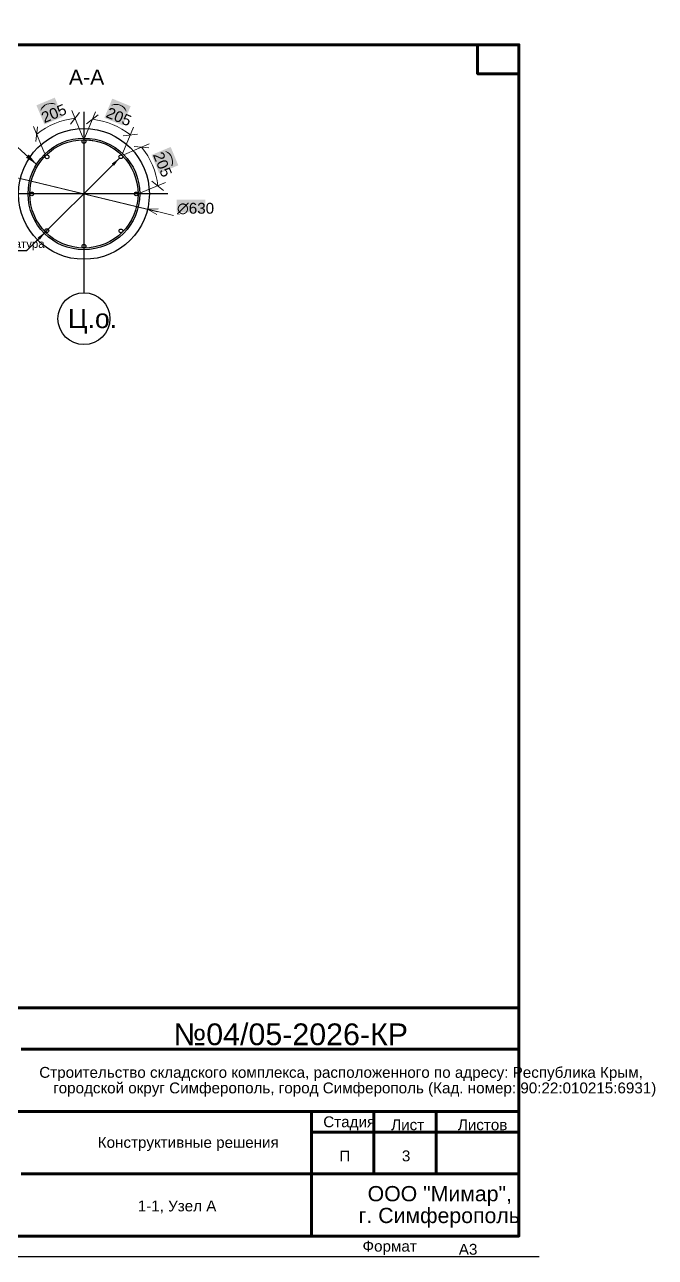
# Model space of a CAD drawing. Header units: millimetres. Extents: x 0 to 11378, y 0 to 7543.
# Drawn here: x 7518 to 11378, y 0 to 7543 of the extents above; entities that cross this region are included whole.
import ezdxf
from ezdxf import colors
from ezdxf.entities.mleader import LeaderData, LeaderLine
from ezdxf.math import Vec2, Vec3

# ---------------------------------------------------------------- set-up
doc = ezdxf.new("R2010")
doc.units = ezdxf.units.MM
for name, color, linetype in [('PDF _0', 7, 'Continuous'), ('PDF _Разрез', 7, 'Continuous'), ('PDF _СПДС_Выноски', 7, 'Continuous'), ('PDF _СПДС_Оси', 7, 'Continuous'), ('PDF _СПДС_Размеры', 7, 'Continuous'), ('PDF _Текст', 7, 'Continuous'), ('TEY_ВЫНОСКИ', 7, 'Continuous'), ('TEY_ОСИ', 7, 'Continuous')]:
    doc.layers.add(name, color=color, linetype=linetype)
doc.styles.add('PDF Arial', font='arial.ttf')
doc.styles.get("Standard").update_dxf_attribs({"font": 'arial.ttf'})

msp = doc.modelspace()

# ---------------------------------------------------------------- linework, layer by layer
at = {"layer": 'PDF _0', "lineweight": 5}
for points in [[(7798.1, 6935.2), (7854, 7005.6)], [(7966.9, 6991.6), (7896.5, 6935.7)], [(7597, 6918), (7586.3, 6828.7)], [(8120.2, 6862.6), (8209.4, 6873.3)], [(8278.2, 6788.9), (8189, 6798.1)], [(8297, 6585.2), (8367.5, 6528.7)], [(8327.2, 6382.5), (8269.6, 6413.7), (8335.2, 6415.3)], [(8269.6, 6413.7), (8331.5, 6399.1)]]:
    msp.add_lwpolyline(points, dxfattribs=at)
at = {"layer": 'PDF _0', "lineweight": 30}
for centre, radius in [((7880.6, 6507.5), 400.3), ((7880.6, 6507.5), 341.7), ((7880.6, 6507.5), 331.5), ((7880.6, 6827.9), 11.6), ((7654.8, 6734.4), 11.6), ((8106.4, 6734.9), 11.6), ((7560.7, 6507.5), 11.6), ((8201.1, 6507.5), 11.6), ((7653.2, 6282.7), 11.6), ((8107, 6281.1), 11.6), ((7880.6, 6187.6), 11.6)]:
    msp.add_circle(centre, radius, dxfattribs=at)
at = {"layer": 'PDF _0', "lineweight": 5}
for centre, start, end in [((7881.2, 6508), 45.37893, 90.0276), ((7880.6, 6508), 359.89022, 45.37899)]:
    msp.add_arc(centre, 331.5, start, end, dxfattribs=at)
at = {"layer": 'PDF _Разрез', "lineweight": 25}
msp.add_lwpolyline([(10667.6, 3.8), (2.7, 3.8), (2.7, 7543.3)], dxfattribs=at)
at = {"layer": 'PDF _Разрез', "lineweight": 60}
for points in [[(510.8, 130.6), (10543.4, 130.6), (10543.4, 7420.1), (510.8, 7420.1)], [(10543.4, 7242.7), (10543.4, 7420.1), (10289.6, 7420.1), (10289.6, 7242.7)], [(5844.8, 1527.5), (10543.4, 1527.5), (10543.4, 130.6), (5844.8, 130.6)]]:
    msp.add_lwpolyline(points, close=True, dxfattribs=at)
for points in [[(7495.4, 1273.7), (10543.4, 1273.7)], [(5844.8, 892.5), (10543.4, 892.5)], [(9273.4, 892.5), (9273.4, 130.6), (9273.4, 892.5)], [(9654.6, 892.5), (9654.6, 511.8)], [(10035.8, 892.5), (10035.8, 511.8)], [(9273.4, 765.6), (10543.4, 765.6)], [(7495.4, 511.8), (10543.4, 511.8)]]:
    msp.add_lwpolyline(points, dxfattribs=at)
at = {"layer": 'PDF _СПДС_Выноски', "lineweight": 25}
for points in [[(7590.6, 6688.4), (7379.8, 6879.3), (6838.4, 6879.3)], [(8098.1, 6726.6), (7528.7, 6158.3)], [(7644.9, 6274.4), (7528.7, 6158.3), (7006.1, 6158.3)]]:
    msp.add_lwpolyline(points, dxfattribs=at)
at = {"layer": 'PDF _СПДС_Выноски', "transparency": 33554559}
for points in [[(7590.6, 6688.4), (7525.5, 6729.8), (7542.7, 6749.1)], [(8098.1, 6726.6), (8064.2, 6679.3), (8050.8, 6692.7)], [(7644.9, 6274.4), (7611, 6227.1), (7597.6, 6240.5)]]:
    msp.add_solid(points, dxfattribs=at)
at = {"layer": 'PDF _СПДС_Оси', "lineweight": 25}
for points in [[(7880.4, 7010.4), (7880.4, 6507.2), (7880.4, 6061.5), (7880.4, 5902.9)], [(8393.3, 6507.2), (7880.4, 6507.2), (7341.1, 6507.2), (7182, 6507.2)]]:
    msp.add_lwpolyline(points, dxfattribs=at)
msp.add_circle((7880.6, 5744), 158.9, dxfattribs=at)
at = {"layer": 'PDF _СПДС_Размеры', "lineweight": 5}
for points in [[(7874.5, 6853.4), (7806.7, 7017.4)], [(7886.8, 6853.4), (7950.8, 7010.4)], [(7640, 6756.7), (7572.3, 6920.1)], [(8119.6, 6758.3), (8184.1, 6915.3)], [(8128.2, 6749.7), (8280.4, 6813.1)], [(7491.6, 6601.3), (8269.6, 6413.7)], [(8226.6, 6513.1), (8379.3, 6576.6)], [(8331.5, 6399.1), (8429.3, 6375.5)]]:
    msp.add_lwpolyline(points, dxfattribs=at)
for centre, radius, start, end in [((7680.1, 6991.9), 69.1, 68.88951, 156.09924), ((8076.9, 6986), 69.1, 24.09886, 111.30787), ((7880.6, 6508.5), 465.3, 96.67442, 128.3147), ((7881.2, 6508), 458.9, 51.78956, 83.62252), ((7881.5, 6508), 453.8, 6.26196, 39.05538), ((8353.8, 6704.8), 69.1, 339.03264, 66.23652)]:
    msp.add_arc(centre, radius, start, end, dxfattribs=at)
at = {"layer": 'PDF _СПДС_Размеры', "color": 7, "true_color": 0xffffff, "transparency": 33554559}
for points in [[(7590, 7049.7), (7638.4, 6932.5), (7702.4, 7096.5)], [(7638.4, 6932.5), (7702.4, 7096.5), (7750.8, 6978.7)], [(8054, 7090.6), (8005.6, 6972.8), (8166.4, 7044.3)], [(8005.6, 6972.8), (8166.4, 7044.3), (8118.5, 6926.6)], [(8411.6, 6794.8), (8294.4, 6745.9), (8458.3, 6682.5)], [(8294.4, 6745.9), (8458.3, 6682.5), (8341.1, 6633.5)], [(8448.7, 6472.3), (8448.7, 6394.3), (8624.5, 6472.3)], [(8448.7, 6394.3), (8624.5, 6472.3), (8624.5, 6394.3)]]:
    msp.add_solid(points, dxfattribs=at)
at = {"layer": 'TEY_ОСИ', "lineweight": 9}
for p, q in [((7880.4, 5902.9), (7880.4, 7010.4)), ((7429.9, 6616.2), (8331.4, 6398.8)), ((7182, 6507.2), (8393.3, 6507.2))]:
    msp.add_line(p, q, dxfattribs=at)

# ---------------------------------------------------------------- texts
at = {"layer": 'PDF _Текст', "attachment_point": 7, "style": 'PDF Arial'}
for s, insert, char_height in [('А-А', (7788.4, 7175), 93.16), ('∅630', (8450.3, 6382), 66.54), ('Рабочая арматура', (7035.2, 6162.4), 49.904), ('Ц.о.', (7782.5, 5652.7), 116.44), ('№04/05-2026-КР', (8429.8, 1296.4), 133.082), ('Строительство складского комплекса, расположенного по адресу: Республика Крым,', (7607.2, 1078.6), 66.543), ('городской округ Симферополь, город Симферополь (Кад. номер: 90:22:010215:6931)', (7692.2, 983.4), 66.543), ('Стадия', (9345.5, 777), 66.54), ('Лист', (9761.1, 777), 66.54), ('Листов', (10169.1, 777), 66.54), ('Конструктивные решения', (7965.3, 650.1), 66.543), ('П', (9443.9, 586.7), 66.5), ('3', (9826.7, 586.7), 66.5), ('ООО "Мимар",', (9617, 315.1), 93.161), ('1-1, Узел А', (8209.9, 268.9), 66.543), ('г. Симферополь', (9562.1, 181.7), 93.161), ('Формат', (9585.8, 15.1), 66.54), ('A3', (10175.1, 15.1), 66.54)]:
    msp.add_mtext(s, dxfattribs=dict(at, insert=insert, char_height=char_height))
at = {"layer": 'PDF _Текст', "char_height": 66.54, "attachment_point": 7, "style": 'PDF Arial'}
for insert, rotation in [((7637.9, 6938.9), 22.47799), ((8009.9, 6978.2), 337.52201), ((8300.8, 6746.5), 292.47799)]:
    msp.add_mtext('205', dxfattribs=dict(at, insert=insert, rotation=rotation))

# ---------------------------------------------------------------- leaders
at = {"layer": 'TEY_ВЫНОСКИ'}
ml = msp.add_multileader_mtext('Standard', dxfattribs=at)
ml.set_content('∅630', color=256)
ml.set_leader_properties(lineweight=9)
ml.build(insert=Vec2(0, 0))
ml.multileader.update_dxf_attribs({"has_dogleg": 0})
ctx = ml.context
ctx.base_point = Vec3(8450.3, 6382)
notes = []
notes.append((ctx, [(0, (0, 0, 0), (0, 0), (1, 0), 1, [])]))
ctx.mtext.insert, ctx.mtext.flow_direction = Vec3(8452.3, 6384.1), 5
ml = msp.add_multileader_mtext('Standard', dxfattribs=at)
ml.set_content('A3', color=256)
ml.set_leader_properties(lineweight=9)
ml.build(insert=Vec2(0, 0))
ml.multileader.update_dxf_attribs({"has_dogleg": 0})
ctx = ml.context
ctx.base_point = Vec3(10175.1, 15.1)
notes.append((ctx, [(0, (0, 0, 0), (0, 0), (1, 0), 1, [])]))
ctx.mtext.insert, ctx.mtext.flow_direction = Vec3(10177.1, 17.2), 5
for ctx, leaders in notes:
    for number, flags, end, landing, length, lines in leaders:
        leader = LeaderData()
        leader.index, (leader.has_last_leader_line, leader.has_dogleg_vector, leader.attachment_direction) = number, flags
        leader.last_leader_point, leader.dogleg_vector, leader.dogleg_length = Vec3(end), Vec3(landing), length
        for number, points, colour, breaks in lines:
            line = LeaderLine()
            line.index, line.vertices, line.color, line.breaks = number, Vec3.list(points), colors.encode_raw_color(colour), breaks
            leader.lines.append(line)
        ctx.leaders.append(leader)

doc.saveas('drawing.dxf')
